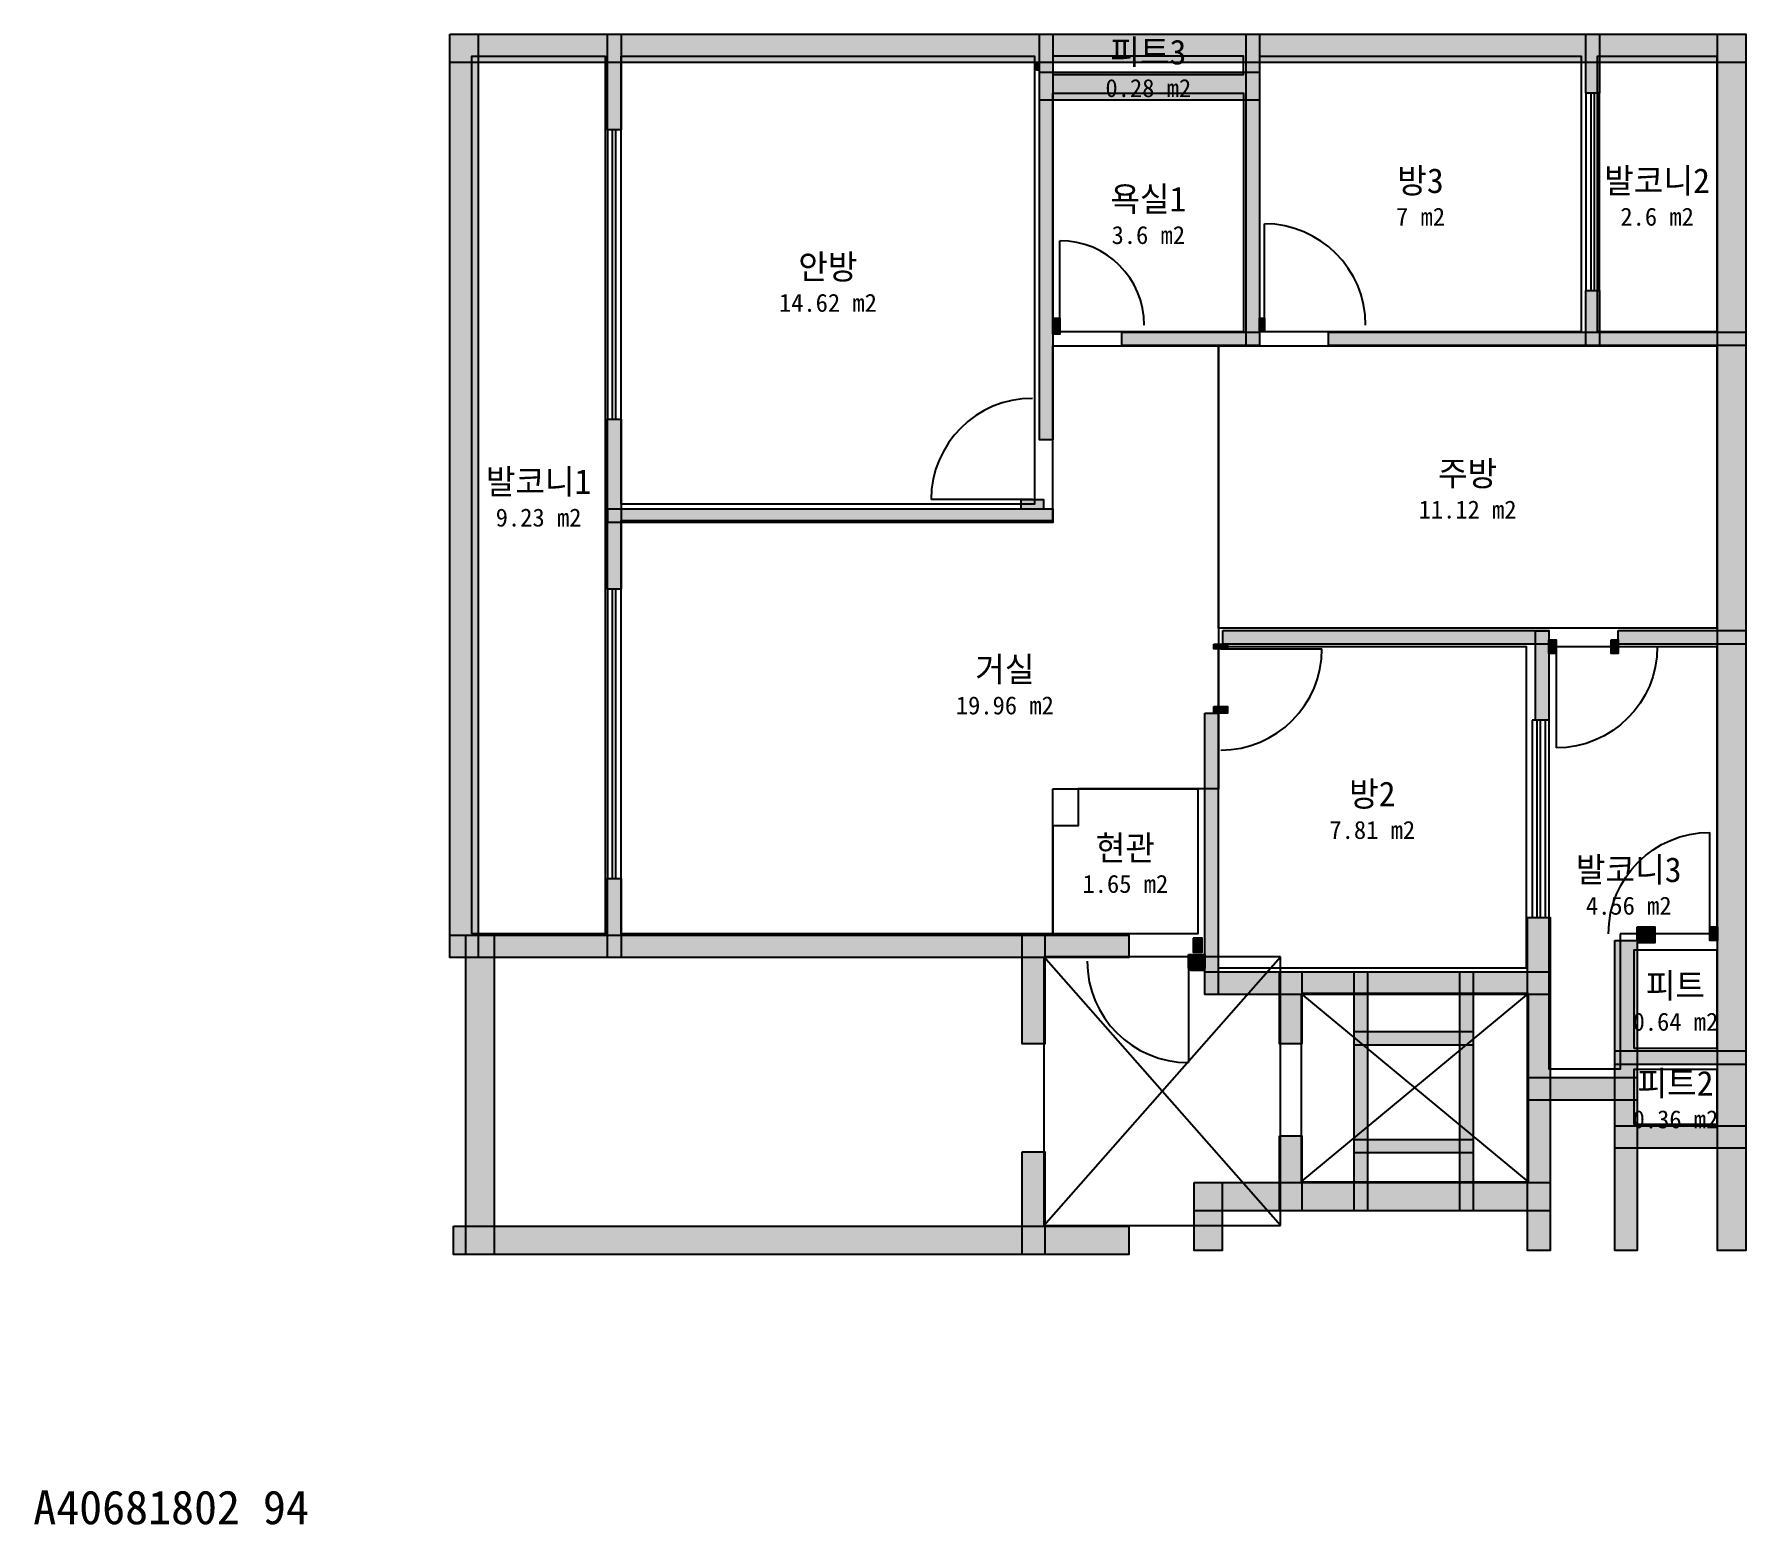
# Model space of a CAD drawing. Header units: millimetres. Extents: x 9 to 15217, y -905 to 12339.
import ezdxf
from ezdxf.enums import TextEntityAlignment as Align

# ---------------------------------------------------------------- set-up
doc = ezdxf.new("R2010")
doc.units = ezdxf.units.MM
for name, color, linetype in [('A-ANNO-TEXT', 7, 'Continuous'), ('A-AREA', 9, 'Continuous'), ('A-AREA-IDEN', 7, 'Continuous'), ('A-DOOR', 4, 'Continuous'), ('A-FLOR-EVTR', 8, 'Continuous'), ('A-GLAZ', 5, 'Continuous'), ('A-WALL-EXTR', 7, 'Continuous'), ('A-WALL-PATT', 8, 'Continuous'), ('A-WALL-PRTN', 8, 'Continuous'), ('A-WALL-STRC', 7, 'Continuous')]:
    doc.layers.add(name, color=color, linetype=linetype)

# ---------------------------------------------------------------- blocks, each defined once
blk = doc.blocks.new('JJ-DOOR-SWING')
blk.add_line((0, 0), (0, 1000))
blk.add_arc((0, 0), 1000, 0, 90)
at = {"flags": 1}
for tag, p in [('WIDTH', (0, -150)), ('TYPE', (0, -250))]:
    blk.add_attdef(tag, p, '', height=80, dxfattribs=at)
blk = doc.blocks.new('JJ-WIN-DOUBLE')
for p, q in [((1000, 500), (0, 500)), ((0, 500), (0, -500)), ((1000, -500), (1000, 500)), ((0, 120), (1000, 120)), ((0, -120), (1000, -120)), ((0, -500), (1000, -500))]:
    blk.add_line(p, q)
at = {"flags": 1}
for tag, p in [('WIDTH', (0, -700)), ('TYPE', (0, -800))]:
    blk.add_attdef(tag, p, '', height=80, dxfattribs=at)
blk = doc.blocks.new('JJ-EVTR')
for p, q in [((1000, 1000), (0, 1000)), ((0, 1000), (0, 0)), ((0, 0), (1000, 1000)), ((1000, 0), (0, 1000)), ((1000, 0), (1000, 1000)), ((0, 0), (1000, 0))]:
    blk.add_line(p, q)

msp = doc.modelspace()

# ---------------------------------------------------------------- linework, layer by layer
at = {"layer": 'A-AREA'}
for points in [[(3898, 4347), (3898, 12143), (5082, 12143), (5082, 4347)], [(5224, 8163), (5224, 12143), (8898, 12143), (8898, 8163)], [(9061, 12143), (9061, 11980), (10755, 11980), (10755, 12143)], [(10898, 9694), (10898, 12143), (13755, 12143), (13755, 9694)], [(13898, 9694), (13898, 12143), (14959, 12143), (14959, 9694)], [(9061, 9694), (9061, 11816), (10755, 11816), (10755, 9694)], [(10531, 5633), (9286, 5633), (9286, 5306), (9061, 5306), (9061, 4347), (5224, 4347), (5224, 8020), (9061, 8020), (9061, 9571), (10531, 9571)], [(10531, 7061), (10531, 9571), (14959, 9571), (14959, 7061)], [(10531, 4041), (10531, 6898), (13265, 6898), (13265, 4041)], [(14102, 4347), (14102, 3143), (13469, 3143), (13469, 6898), (14959, 6898), (14959, 4347)], [(9061, 5633), (10347, 5633), (10347, 4347), (9061, 4347)], [(14224, 3327), (14224, 4204), (14959, 4204), (14959, 3327)], [(14224, 2653), (14224, 3143), (14959, 3143), (14959, 2653)]]:
    msp.add_lwpolyline(points, close=True, dxfattribs=at)
at = {"layer": 'A-WALL-EXTR'}
for points in [[(3702, 12339), (15216, 12339), (15216, 12089), (3702, 12089)], [(3702, 12339), (3952, 12339), (3952, 4135), (3702, 4135)], [(14967, 12339), (15217, 12339), (15217, 1531), (14967, 1531)], [(8918, 12082), (8939, 12082), (8939, 12020), (8918, 12020)], [(8941, 12003), (10896, 12003), (10896, 11753), (8941, 11753)], [(9061, 9694), (9122, 9694), (9122, 9673), (9061, 9673)], [(3844, 4335), (4094, 4335), (4094, 1498), (3844, 1498)], [(10306, 4306), (10306, 4184), (10388, 4184), (10388, 4306)], [(14265, 4286), (14408, 4286), (14408, 4265), (14265, 4265)], [(10286, 4041), (10408, 4041), (10408, 4020), (10286, 4020)], [(10314, 2135), (13478, 2135), (13478, 1885), (10314, 1885)], [(10314, 2135), (10564, 2135), (10564, 1531), (10314, 1531)], [(3735, 1747), (9735, 1747), (9735, 1497), (3735, 1497)]]:
    msp.add_lwpolyline(points, close=True, dxfattribs=at)
at = {"layer": 'A-WALL-PATT', "color": 8}
for points in [[(3702, 12339), (15216, 12339), (3702, 12089), (15216, 12089)], [(3702, 12339), (3952, 12339), (3702, 4135), (3952, 4135)], [(5103, 12339), (5223, 12339), (5103, 11490), (5223, 11490)], [(8940, 12339), (9060, 12339), (8940, 8735), (9060, 8735)], [(10777, 12339), (10897, 12339), (10777, 9573), (10897, 9573)], [(13797, 12339), (13917, 12339), (13797, 11816), (13917, 11816)], [(14967, 12339), (15217, 12339), (14967, 1531), (15217, 1531)], [(8918, 12082), (8918, 12020), (8939, 12020)], [(8939, 12020), (8939, 12082), (8918, 12082)], [(13797, 12090), (13917, 12090), (13797, 11816), (13917, 11816)], [(8941, 12003), (10896, 12003), (8941, 11753), (10896, 11753)], [(13797, 10061), (13917, 10061), (13797, 9573), (13917, 9573)], [(9059, 9815), (9122, 9815), (9059, 9695), (9122, 9695)], [(10896, 9815), (10939, 9815), (10896, 9695), (10939, 9695)], [(9061, 9694), (9061, 9673), (9122, 9673)], [(9122, 9673), (9122, 9694), (9061, 9694)], [(9673, 9693), (10896, 9693), (9673, 9573), (10896, 9573)], [(11510, 9693), (15216, 9693), (11510, 9573), (15216, 9573)], [(5103, 8918), (5223, 8918), (5103, 7408), (5223, 7408)], [(5104, 8121), (9061, 8121), (5104, 8001), (9061, 8001)], [(8778, 8204), (8978, 8204), (8778, 8120), (8978, 8120)], [(10571, 7040), (13467, 7040), (10571, 6920), (13467, 6920)], [(13348, 7039), (13468, 7039), (13348, 6245), (13468, 6245)], [(14082, 7040), (15216, 7040), (14082, 6920), (15216, 6920)], [(10491, 6920), (10611, 6920), (10491, 6878), (10611, 6878)], [(13467, 6958), (13531, 6958), (13467, 6838), (13531, 6838)], [(14020, 6958), (14082, 6958), (14020, 6838), (14082, 6838)], [(10409, 6306), (10529, 6306), (10409, 3808), (10529, 3808)], [(10491, 6367), (10611, 6367), (10491, 6306), (10611, 6306)], [(5103, 4837), (5223, 4837), (5103, 4135), (5223, 4135)], [(13278, 4490), (13478, 4490), (13278, 1531), (13478, 1531)], [(3702, 4335), (9735, 4335), (3702, 4135), (9735, 4135)], [(3844, 4335), (4094, 4335), (3844, 1498), (4094, 1498)], [(8788, 4335), (8988, 4335), (8788, 3367), (8988, 3367)], [(10388, 4306), (10306, 4306), (10306, 4184)], [(10306, 4184), (10388, 4184), (10388, 4306)], [(14053, 4286), (14253, 4286), (14053, 1531), (14253, 1531)], [(14253, 4407), (14408, 4407), (14253, 4287), (14408, 4287)], [(14265, 4286), (14265, 4265), (14408, 4265)], [(14408, 4265), (14408, 4286), (14265, 4286)], [(14898, 4407), (14967, 4407), (14898, 4287), (14967, 4287)], [(10265, 4162), (10410, 4162), (10265, 4042), (10410, 4042)], [(10286, 4041), (10286, 4020), (10408, 4020)], [(10408, 4020), (10408, 4041), (10286, 4041)], [(10410, 4008), (13478, 4008), (10410, 3808), (13478, 3808)], [(11073, 4008), (11273, 4008), (11073, 3367), (11273, 3367)], [(11736, 4008), (11856, 4008), (11736, 1886), (11856, 1886)], [(12675, 4008), (12795, 4008), (12675, 1886), (12795, 1886)], [(11737, 3478), (12794, 3478), (11737, 3358), (12794, 3358)], [(14053, 3305), (15216, 3305), (14053, 3185), (15216, 3185)], [(13278, 3069), (14253, 3069), (13278, 2869), (14253, 2869)], [(14053, 2641), (15216, 2641), (14053, 2441), (15216, 2441)], [(11073, 2551), (11273, 2551), (11073, 1886), (11273, 1886)], [(11737, 2519), (12794, 2519), (11737, 2399), (12794, 2399)], [(8788, 2408), (8988, 2408), (8788, 1498), (8988, 1498)], [(10314, 2135), (13478, 2135), (10314, 1885), (13478, 1885)], [(10314, 2135), (10564, 2135), (10314, 1531), (10564, 1531)], [(3735, 1747), (9735, 1747), (3735, 1497), (9735, 1497)]]:
    msp.add_solid(points, dxfattribs=at)
at = {"layer": 'A-WALL-PRTN'}
for points in [[(5103, 12339), (5223, 12339), (5223, 11490), (5103, 11490)], [(8940, 12339), (9060, 12339), (9060, 8735), (8940, 8735)], [(10777, 12339), (10897, 12339), (10897, 9573), (10777, 9573)], [(13797, 12339), (13917, 12339), (13917, 11816), (13797, 11816)], [(13797, 12090), (13917, 12090), (13917, 11816), (13797, 11816)], [(13797, 10061), (13917, 10061), (13917, 9573), (13797, 9573)], [(9059, 9815), (9122, 9815), (9122, 9695), (9059, 9695)], [(10896, 9815), (10939, 9815), (10939, 9695), (10896, 9695)], [(9673, 9693), (10896, 9693), (10896, 9573), (9673, 9573)], [(11510, 9693), (15216, 9693), (15216, 9573), (11510, 9573)], [(5103, 8918), (5223, 8918), (5223, 7408), (5103, 7408)], [(5104, 8121), (9061, 8121), (9061, 8001), (5104, 8001)], [(10571, 7040), (13467, 7040), (13467, 6920), (10571, 6920)], [(13348, 7039), (13468, 7039), (13468, 6245), (13348, 6245)], [(14082, 7040), (15216, 7040), (15216, 6920), (14082, 6920)], [(10491, 6920), (10611, 6920), (10611, 6878), (10491, 6878)], [(13467, 6958), (13531, 6958), (13531, 6838), (13467, 6838)], [(14020, 6958), (14082, 6958), (14082, 6838), (14020, 6838)], [(10409, 6306), (10529, 6306), (10529, 3808), (10409, 3808)], [(10491, 6367), (10611, 6367), (10611, 6306), (10491, 6306)], [(5103, 4837), (5223, 4837), (5223, 4135), (5103, 4135)], [(14253, 4407), (14408, 4407), (14408, 4287), (14253, 4287)], [(14898, 4407), (14967, 4407), (14967, 4287), (14898, 4287)], [(10265, 4162), (10410, 4162), (10410, 4042), (10265, 4042)], [(11736, 4008), (11856, 4008), (11856, 1886), (11736, 1886)], [(12675, 4008), (12795, 4008), (12795, 1886), (12675, 1886)], [(11737, 3478), (12794, 3478), (12794, 3358), (11737, 3358)], [(14053, 3305), (15216, 3305), (15216, 3185), (14053, 3185)], [(11737, 2519), (12794, 2519), (12794, 2399), (11737, 2399)]]:
    msp.add_lwpolyline(points, close=True, dxfattribs=at)
at = {"layer": 'A-WALL-STRC'}
for points in [[(8778, 8204), (8978, 8204), (8978, 8120), (8778, 8120)], [(13278, 4490), (13478, 4490), (13478, 1531), (13278, 1531)], [(3702, 4335), (9735, 4335), (9735, 4135), (3702, 4135)], [(8788, 4335), (8988, 4335), (8988, 3367), (8788, 3367)], [(14053, 4286), (14253, 4286), (14253, 1531), (14053, 1531)], [(10410, 4008), (13478, 4008), (13478, 3808), (10410, 3808)], [(11073, 4008), (11273, 4008), (11273, 3367), (11073, 3367)], [(13278, 3069), (14253, 3069), (14253, 2869), (13278, 2869)], [(14053, 2641), (15216, 2641), (15216, 2441), (14053, 2441)], [(11073, 2551), (11273, 2551), (11273, 1886), (11073, 1886)], [(8788, 2408), (8988, 2408), (8988, 1498), (8788, 1498)]]:
    msp.add_lwpolyline(points, close=True, dxfattribs=at)

# ---------------------------------------------------------------- block references
at = {"layer": 'A-DOOR'}
for p, xscale, yscale in [((10939, 9755), 0.9, 0.9), ((9122, 9755), 0.75, 0.75), ((13531, 6898), 0.9, -0.9)]:
    msp.add_blockref('JJ-DOOR-SWING', p, dxfattribs=dict(at, xscale=xscale, yscale=yscale))
at = {"layer": 'A-DOOR', "xscale": 0.9}
for p, yscale, rotation in [((8878, 8204), 0.9, 90), ((10551, 6878), 0.9, -90), ((14898, 4347), -0.9, 180), ((10265, 4102), 0.9, 180)]:
    msp.add_blockref('JJ-DOOR-SWING', p, dxfattribs=dict(at, yscale=yscale, rotation=rotation))
at = {"layer": 'A-FLOR-EVTR'}
for p, xscale, yscale in [((8980, 1755), 2.102040816326531, 2.387755102040817), ((11265, 2143), 2.020408163265307, 1.673469387755102)]:
    msp.add_blockref('JJ-EVTR', p, dxfattribs=dict(at, xscale=xscale, yscale=yscale))
at = {"layer": 'A-GLAZ', "rotation": 90}
for p, xscale, yscale in [((13857, 10061), 1.755102040816326, 0.1224489795918367), ((5163, 8918), 2.571428571428571, 0.1224489795918367), ((5163, 4837), 2.571428571428572, 0.1224489795918367), ((13378, 4490), 1.755102040816327, 0.12)]:
    msp.add_blockref('JJ-WIN-DOUBLE', p, dxfattribs=dict(at, xscale=xscale, yscale=yscale))

# ---------------------------------------------------------------- texts
at = {"layer": 'A-ANNO-TEXT'}
msp.add_text('A40681802 94', height=300, dxfattribs=at).set_placement((0, -900))
at = {"layer": 'A-AREA-IDEN'}
for s, height, p in [('피트3', 220, (9908, 12181)), ('0.28 m2', 160, (9908, 11861)), ('방3', 220, (12327, 11038)), ('발코니2', 220, (14429, 11038)), ('욕실1', 220, (9908, 10875)), ('7 m2', 160, (12327, 10718)), ('2.6 m2', 160, (14429, 10718)), ('3.6 m2', 160, (9908, 10555)), ('안방', 220, (7061, 10273)), ('14.62 m2', 160, (7061, 9953)), ('주방', 220, (12745, 8436)), ('발코니1', 220, (4490, 8365)), ('9.23 m2', 160, (4490, 8045)), ('11.12 m2', 160, (12745, 8116)), ('거실', 220, (8633, 6696)), ('19.96 m2', 160, (8633, 6376)), ('방2', 220, (11898, 5589)), ('7.81 m2', 160, (11898, 5269)), ('현관', 220, (9704, 5110)), ('발코니3', 220, (14177, 4916)), ('1.65 m2', 160, (9704, 4790)), ('4.56 m2', 160, (14177, 4596)), ('피트', 220, (14592, 3885)), ('0.64 m2', 160, (14592, 3565)), ('피트2', 220, (14592, 3018)), ('0.36 m2', 160, (14592, 2698))]:
    msp.add_text(s, height=height, dxfattribs=at).set_placement(p, align=Align.MIDDLE_CENTER)

doc.saveas('drawing.dxf')
